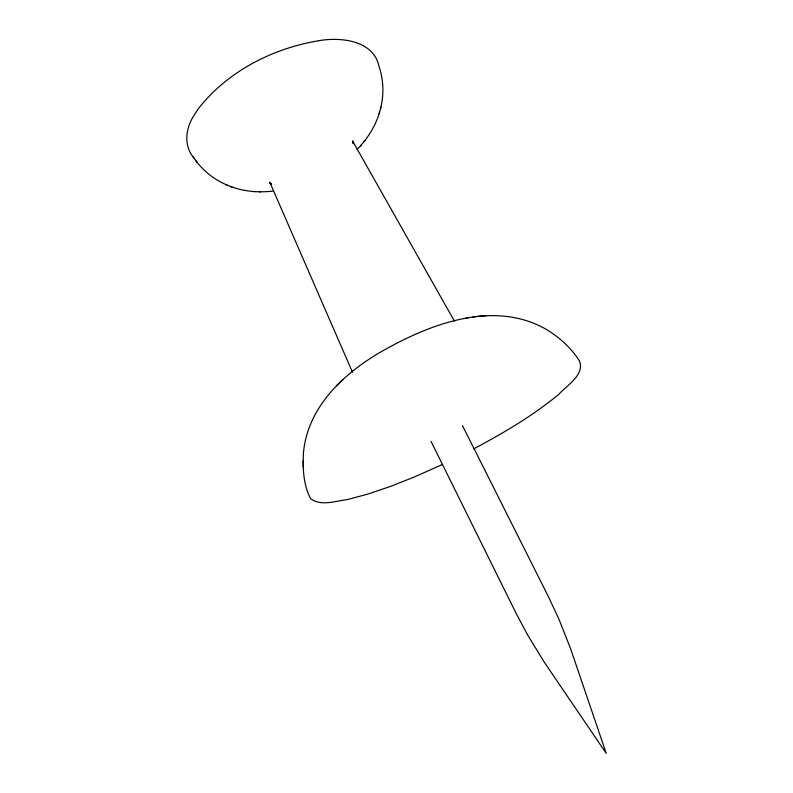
<?xml version="1.0" encoding="UTF-8"?>
<svg xmlns="http://www.w3.org/2000/svg" width="793" height="793" viewBox="0 0 793 793"><rect width="100%" height="100%" fill="white"/><g stroke="black" fill="none" stroke-linecap="round" stroke-linejoin="round"><path stroke-width="1.19" d="M318.617 40.74C272.485 48.393 227.353 71.539 198.3 108.77L193.779 115.778C185.483 128.456 183.48 146.328 194.176 158.243M442.415 464.48L414.243 477.029L390.126 486.535L367.665 494.138L347.721 499.501C336.113 500.789 321.016 506.717 310.529 498.579C303.332 484.573 302.589 468.039 303.481 452.605C307.912 404.113 348.454 369.102 388.758 347.503C435.208 322.127 495.982 300.676 546 329.234C559.293 337.233 571.287 347.859 579.524 361.112C584.986 375 566.192 385.785 558.827 394.329L558.768 394.379C532.708 415.859 503.426 433.047 473.699 448.897M353.123 143.682L353.281 141.303L353.252 143.146L352.568 140.926L454.558 321.353M380.531 108.671C384.09 94.803 383.643 79.845 378.995 66.285C373.424 40.096 340.356 36.865 318.627 40.73M357.207 149.371C367.328 138.924 375.525 126.256 379.569 112.2M379.173 113.647L380.947 107.144M360.448 145.922L361.152 145.079M364.156 141.432L364.929 140.49M343.012 379.46L336.549 385.676M466.274 318.082L468.336 317.755M472.866 317.031L475.106 316.675M273.535 191.014C259.093 192.798 244.066 191.658 230.416 186.414M485.911 315.693L477.366 316.407M253.611 191.529L254.94 191.589M259.37 191.767L260.58 191.817M193.185 156.865C201.313 169.355 213.287 179.337 227.046 185.056M225.569 184.462L231.814 186.979M271.573 184.254L269.937 183.55L271.573 184.263L269.59 182.955L271.087 184.045L269.759 182.132L352.469 372.185M196.188 161.019L197.17 162.367M462.497 425.643L548.399 596.643L559.006 619.313L570.583 648.664L606.229 753.35L544.067 661.877L527.603 634.965L515.886 612.85L431.005 441.334M303.124 460.852L303.184 463.608M303.194 464.5L303.243 467.255"/></g></svg>
